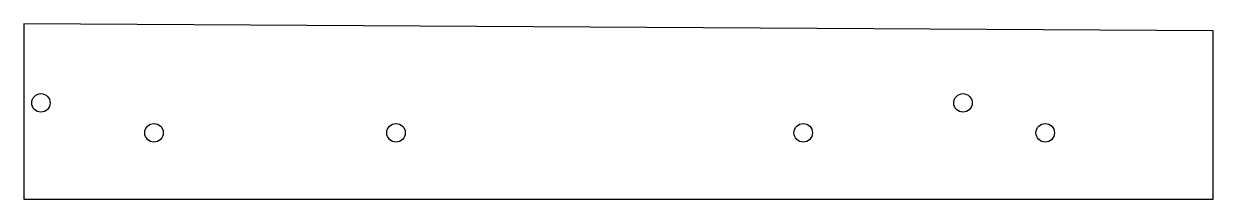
# Model space of a CAD drawing. Header units: millimetres. Extents: x -134 to 40, y 101 to 127.
import ezdxf

# ---------------------------------------------------------------- set-up
doc = ezdxf.new("R2010")
doc.units = ezdxf.units.MM
doc.layers.get('0').update_dxf_attribs({"linetype": 'CONTINUOUS'})

msp = doc.modelspace()

# ---------------------------------------------------------------- linework, layer by layer
msp.add_lwpolyline([(40, 125.5), (-133.5, 126.5), (-133.5, 101), (40, 101)], close=True)
for centre in [(-131, 115), (3.5, 115), (-114.5, 110.65), (-79.2, 110.65), (-19.8, 110.65), (15.5, 110.65)]:
    msp.add_circle(centre, 1.35)

doc.saveas('drawing.dxf')
